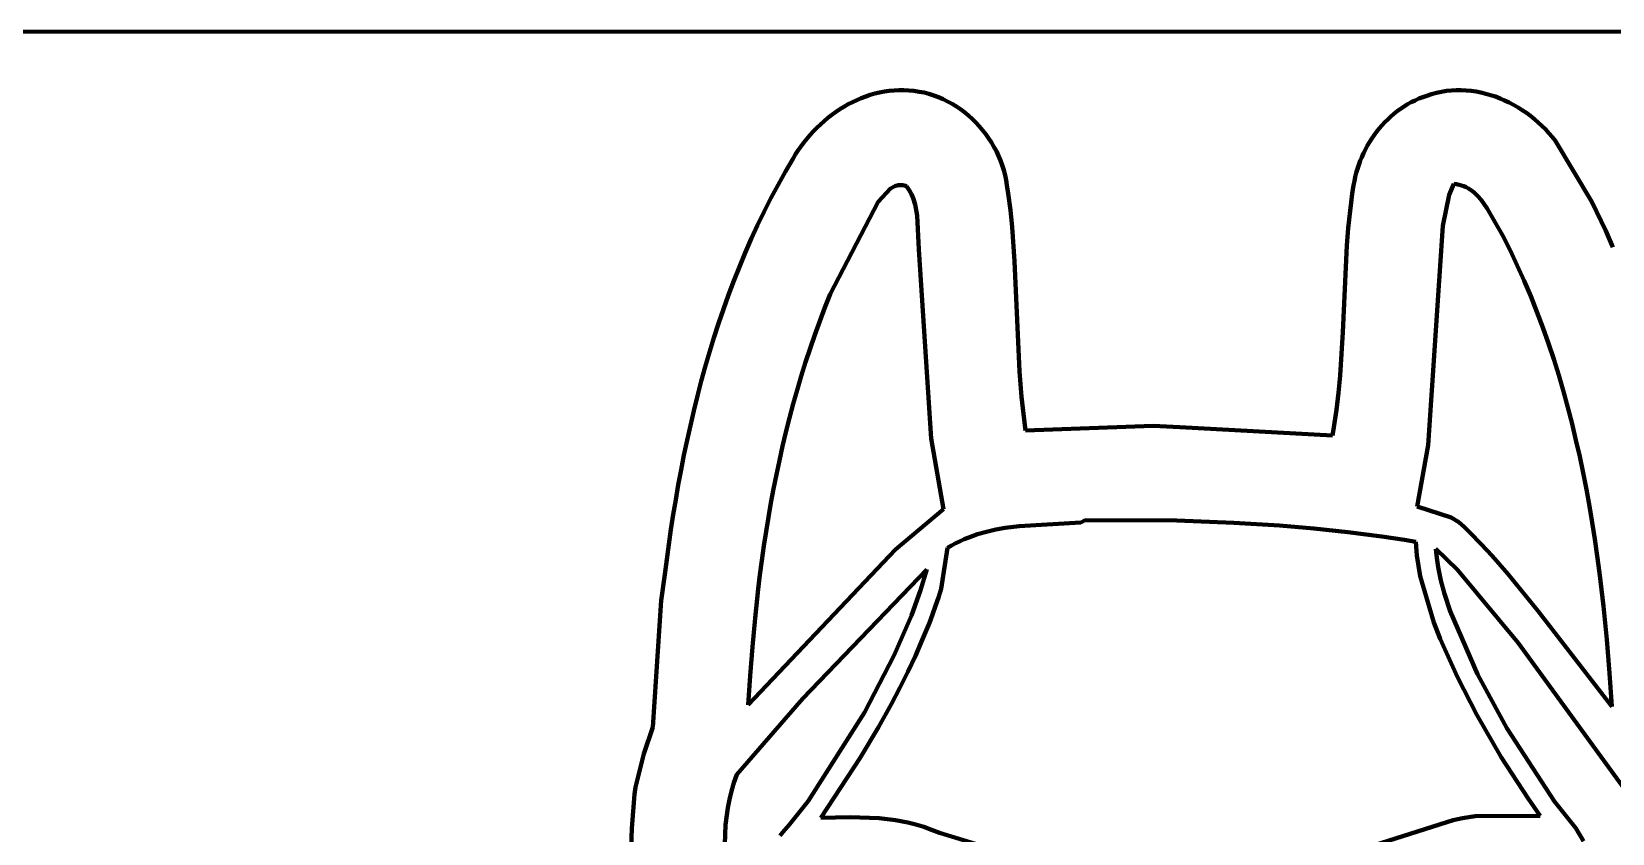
# Model space of a CAD drawing. Header units: millimetres. Extents: x 0 to 17.8, y 0 to 10.
# Drawn here: x 6.187 to 9.906, y 8.113 to 10 of the extents above; entities that cross this region are included whole.
import ezdxf

# ---------------------------------------------------------------- set-up
doc = ezdxf.new("R2010")
doc.units = ezdxf.units.MM
doc.layers.add('color#010101ff', color=7, linetype='CONTINUOUS', lineweight=100)
doc.layers.add('color#ffffffff', color=7, linetype='CONTINUOUS', lineweight=100)

msp = doc.modelspace()

# ---------------------------------------------------------------- linework, layer by layer
at = {"layer": 'color#010101ff'}
for p, q in [((8.1709, 9.8542), (8.182, 9.8568)), ((8.182, 9.8568), (8.1932, 9.8589)), ((8.1932, 9.8589), (8.2045, 9.8605)), ((8.2045, 9.8605), (8.2159, 9.8616)), ((8.2159, 9.8616), (8.2274, 9.8621)), ((8.2274, 9.8621), (8.239, 9.8621)), ((8.239, 9.8621), (8.2506, 9.8615)), ((8.2506, 9.8615), (8.2627, 9.8604)), ((8.2627, 9.8604), (8.2746, 9.8586)), ((8.2746, 9.8586), (8.2864, 9.8563)), ((8.2864, 9.8563), (8.2979, 9.8533)), ((9.4807, 9.853), (9.4922, 9.8561)), ((9.4922, 9.8561), (9.5038, 9.8586)), ((9.5038, 9.8586), (9.5154, 9.8604)), ((9.5154, 9.8604), (9.5271, 9.8616)), ((9.5271, 9.8616), (9.5387, 9.8622)), ((9.5387, 9.8622), (9.5504, 9.8622)), ((9.5504, 9.8622), (9.562, 9.8616)), ((9.562, 9.8616), (9.5737, 9.8605)), ((9.5737, 9.8605), (9.5852, 9.8588)), ((9.5852, 9.8588), (9.5967, 9.8565)), ((9.5967, 9.8565), (9.6081, 9.8538)), ((8.088, 9.8171), (8.0978, 9.8232)), ((8.0978, 9.8232), (8.1077, 9.8289)), ((8.1077, 9.8289), (8.1178, 9.8342)), ((8.1178, 9.8342), (8.1281, 9.839)), ((8.1281, 9.839), (8.1386, 9.8435)), ((8.1386, 9.8435), (8.1492, 9.8475)), ((8.1492, 9.8475), (8.16, 9.8511)), ((8.16, 9.8511), (8.1709, 9.8542)), ((8.2979, 9.8533), (8.3093, 9.8498)), ((8.3093, 9.8498), (8.3204, 9.8456)), ((8.3204, 9.8456), (8.3313, 9.841)), ((8.3313, 9.841), (8.342, 9.8358)), ((8.342, 9.8358), (8.3523, 9.83)), ((8.3523, 9.83), (8.3625, 9.8238)), ((8.3625, 9.8238), (8.3723, 9.8172)), ((9.4076, 9.8184), (9.4158, 9.8239)), ((9.4158, 9.8239), (9.4242, 9.829)), ((9.4242, 9.829), (9.4328, 9.8338)), ((9.4328, 9.8338), (9.4416, 9.8382)), ((9.4416, 9.8382), (9.4506, 9.8423)), ((9.4506, 9.8423), (9.4599, 9.846)), ((9.4599, 9.846), (9.4693, 9.8492)), ((9.4693, 9.8492), (9.4807, 9.853)), ((9.6081, 9.8538), (9.6194, 9.8506)), ((9.6194, 9.8506), (9.6306, 9.8469)), ((9.6306, 9.8469), (9.6416, 9.8427)), ((9.6416, 9.8427), (9.6524, 9.838)), ((9.6524, 9.838), (9.6631, 9.8329)), ((9.6631, 9.8329), (9.6736, 9.8274)), ((9.6736, 9.8274), (9.6839, 9.8215)), ((9.6839, 9.8215), (9.6939, 9.8152)), ((8.0345, 9.7738), (8.0428, 9.7817)), ((8.0428, 9.7817), (8.0514, 9.7894)), ((8.0514, 9.7894), (8.0602, 9.7968)), ((8.0602, 9.7968), (8.0692, 9.8039)), ((8.0692, 9.8039), (8.0785, 9.8107)), ((8.0785, 9.8107), (8.088, 9.8171)), ((8.3723, 9.8172), (8.3818, 9.81)), ((8.3818, 9.81), (8.391, 9.8025)), ((8.391, 9.8025), (8.3998, 9.7945)), ((8.3998, 9.7945), (8.4083, 9.7862)), ((8.4083, 9.7862), (8.4164, 9.7774)), ((9.3637, 9.7793), (9.3704, 9.7865)), ((9.3704, 9.7865), (9.3773, 9.7935)), ((9.3773, 9.7935), (9.3845, 9.8002)), ((9.3845, 9.8002), (9.392, 9.8066)), ((9.392, 9.8066), (9.3997, 9.8127)), ((9.3997, 9.8127), (9.4076, 9.8184)), ((9.6939, 9.8152), (9.7037, 9.8085)), ((9.7037, 9.8085), (9.7133, 9.8015)), ((9.7133, 9.8015), (9.7225, 9.7941)), ((9.7225, 9.7941), (9.7315, 9.7864)), ((9.7315, 9.7864), (9.7401, 9.7783)), ((8.004, 9.7393), (8.0112, 9.7483)), ((8.0112, 9.7483), (8.0187, 9.757)), ((8.0187, 9.757), (8.0264, 9.7655)), ((8.0264, 9.7655), (8.0345, 9.7738)), ((8.4164, 9.7774), (8.4242, 9.7683)), ((8.4242, 9.7683), (8.4315, 9.7589)), ((8.4315, 9.7589), (8.4384, 9.7492)), ((8.4384, 9.7492), (8.4449, 9.7391)), ((9.3344, 9.7398), (9.3397, 9.7481)), ((9.3397, 9.7481), (9.3453, 9.7562)), ((9.3453, 9.7562), (9.3511, 9.7641)), ((9.3511, 9.7641), (9.3573, 9.7718)), ((9.3573, 9.7718), (9.3637, 9.7793)), ((9.7401, 9.7783), (9.7484, 9.77)), ((9.7484, 9.77), (9.7564, 9.7613)), ((9.7564, 9.7613), (9.764, 9.7524)), ((9.764, 9.7524), (9.7712, 9.7433)), ((7.9784, 9.7016), (7.9843, 9.7113)), ((7.9843, 9.7113), (7.9906, 9.7208)), ((7.9906, 9.7208), (7.9971, 9.7301)), ((7.9971, 9.7301), (8.004, 9.7393)), ((8.4449, 9.7391), (8.451, 9.7288)), ((8.451, 9.7288), (8.4566, 9.7183)), ((8.4566, 9.7183), (8.4617, 9.7075)), ((8.4617, 9.7075), (8.4663, 9.6965)), ((9.3163, 9.7047), (9.3203, 9.7137)), ((9.3203, 9.7137), (9.3247, 9.7225)), ((9.3247, 9.7225), (9.3294, 9.7312)), ((9.3294, 9.7312), (9.3344, 9.7398)), ((9.7712, 9.7433), (9.8573, 9.5993)), ((7.943, 9.6396), (7.9604, 9.6708)), ((7.9604, 9.6708), (7.9784, 9.7016)), ((8.4663, 9.6965), (8.4704, 9.6853)), ((8.4704, 9.6853), (8.474, 9.6739)), ((8.474, 9.6739), (8.477, 9.6624)), ((9.3033, 9.6674), (9.306, 9.6769)), ((9.306, 9.6769), (9.3091, 9.6863)), ((9.3091, 9.6863), (9.3125, 9.6955)), ((9.3125, 9.6955), (9.3163, 9.7047)), ((7.9263, 9.6082), (7.943, 9.6396)), ((8.2177, 9.636), (8.2078, 9.6306)), ((8.2256, 9.6384), (8.2177, 9.636)), ((8.2311, 9.6389), (8.2256, 9.6384)), ((8.2367, 9.6385), (8.2311, 9.6389)), ((8.2425, 9.6372), (8.2367, 9.6385)), ((8.2454, 9.6361), (8.2425, 9.6372)), ((8.2516, 9.627), (8.2454, 9.6361)), ((8.477, 9.6624), (8.4795, 9.6507)), ((8.4795, 9.6507), (8.4815, 9.6389)), ((8.4815, 9.6389), (8.4845, 9.6191)), ((9.294, 9.6183), (9.2972, 9.6385)), ((9.2972, 9.6385), (9.2989, 9.6482)), ((9.2989, 9.6482), (9.3009, 9.6579)), ((9.3009, 9.6579), (9.3033, 9.6674)), ((9.5328, 9.6417), (9.5217, 9.6155)), ((9.5392, 9.6409), (9.5328, 9.6417)), ((9.5453, 9.6396), (9.5392, 9.6409)), ((9.5511, 9.6379), (9.5453, 9.6396)), ((9.5567, 9.6359), (9.5511, 9.6379)), ((9.5621, 9.6335), (9.5567, 9.6359)), ((9.5672, 9.6307), (9.5621, 9.6335)), ((7.9102, 9.5764), (7.9263, 9.6082)), ((8.1782, 9.599), (8.0657, 9.3824)), ((8.2078, 9.6306), (8.1782, 9.599)), ((8.2568, 9.6177), (8.2516, 9.627)), ((8.261, 9.608), (8.2568, 9.6177)), ((8.2657, 9.593), (8.261, 9.608)), ((8.4845, 9.6191), (8.4897, 9.5794)), ((9.2887, 9.5779), (9.2912, 9.5981)), ((9.2912, 9.5981), (9.294, 9.6183)), ((9.5217, 9.6155), (9.5069, 9.5428)), ((9.5721, 9.6276), (9.5672, 9.6307)), ((9.5768, 9.6243), (9.5721, 9.6276)), ((9.5813, 9.6206), (9.5768, 9.6243)), ((9.5897, 9.6126), (9.5813, 9.6206)), ((9.5975, 9.6037), (9.5897, 9.6126)), ((9.6116, 9.5839), (9.5975, 9.6037)), ((9.8573, 9.5993), (9.8902, 9.5313)), ((7.8947, 9.5444), (7.9102, 9.5764)), ((8.2702, 9.5669), (8.2657, 9.593)), ((8.2744, 9.4869), (8.2702, 9.5669)), ((8.4897, 9.5794), (8.4937, 9.5396)), ((9.2845, 9.5373), (9.2887, 9.5779)), ((9.6475, 9.521), (9.6116, 9.5839)), ((7.8799, 9.5121), (7.8947, 9.5444)), ((8.4937, 9.5396), (8.4994, 9.4599)), ((9.2813, 9.4966), (9.2845, 9.5373)), ((9.5069, 9.5428), (9.4729, 9.0267)), ((9.8902, 9.5313), (9.9071, 9.4923)), ((7.8657, 9.4795), (7.8799, 9.5121)), ((8.303, 9.0424), (8.2744, 9.4869)), ((9.2719, 9.2925), (9.2813, 9.4966)), ((9.6653, 9.4855), (9.6475, 9.521)), ((9.6823, 9.4496), (9.6653, 9.4855)), ((7.8389, 9.4137), (7.852, 9.4467)), ((7.852, 9.4467), (7.8657, 9.4795)), ((8.4994, 9.4599), (8.511, 9.2001)), ((9.6985, 9.4135), (9.6823, 9.4496)), ((7.8264, 9.3804), (7.8389, 9.4137)), ((9.7138, 9.3771), (9.6985, 9.4135)), ((7.8144, 9.347), (7.8264, 9.3804)), ((8.0657, 9.3824), (8.0531, 9.3506)), ((9.7284, 9.3404), (9.7138, 9.3771)), ((7.803, 9.3133), (7.8144, 9.347)), ((8.0531, 9.3506), (8.0409, 9.3186)), ((9.7423, 9.3034), (9.7284, 9.3404)), ((7.7921, 9.2794), (7.803, 9.3133)), ((8.0409, 9.3186), (8.0293, 9.2865)), ((9.7554, 9.2662), (9.7423, 9.3034)), ((7.7816, 9.2454), (7.7921, 9.2794)), ((8.0293, 9.2865), (8.0182, 9.2542)), ((9.2657, 9.1906), (9.2719, 9.2925)), ((9.7679, 9.2287), (9.7554, 9.2662)), ((7.7717, 9.2112), (7.7816, 9.2454)), ((8.0182, 9.2542), (8.0075, 9.2217)), ((9.7796, 9.191), (9.7679, 9.2287)), ((7.7622, 9.1769), (7.7717, 9.2112)), ((7.9974, 9.1891), (7.9878, 9.1564)), ((8.0075, 9.2217), (7.9974, 9.1891)), ((8.511, 9.2001), (8.5158, 9.1403)), ((9.2619, 9.15), (9.2657, 9.1906)), ((9.7907, 9.1532), (9.7796, 9.191)), ((7.7532, 9.1424), (7.7622, 9.1769)), ((7.9878, 9.1564), (7.9786, 9.1235)), ((9.257, 9.1095), (9.2619, 9.15)), ((9.8012, 9.1151), (9.7907, 9.1532)), ((7.7447, 9.1078), (7.7532, 9.1424)), ((7.9786, 9.1235), (7.9698, 9.0906)), ((8.5158, 9.1403), (8.5201, 9.1005)), ((9.8111, 9.0768), (9.8012, 9.1151)), ((7.7366, 9.0731), (7.7447, 9.1078)), ((7.9698, 9.0906), (7.9615, 9.0575)), ((8.5201, 9.1005), (8.5255, 9.0609)), ((9.2509, 9.0691), (9.2541, 9.0893)), ((9.2541, 9.0893), (9.257, 9.1095)), ((9.8203, 9.0384), (9.8111, 9.0768)), ((7.7216, 9.0034), (7.7289, 9.0383)), ((7.7289, 9.0383), (7.7366, 9.0731)), ((7.9615, 9.0575), (7.9537, 9.0243)), ((8.3325, 8.8757), (8.303, 9.0424)), ((8.5255, 9.0609), (8.8259, 9.0722)), ((8.8259, 9.0722), (8.8885, 9.069)), ((8.8885, 9.069), (9.2472, 9.049)), ((9.2472, 9.049), (9.2509, 9.0691)), ((9.829, 8.9998), (9.8203, 9.0384)), ((7.7147, 8.9684), (7.7216, 9.0034)), ((7.9537, 9.0243), (7.9462, 8.9909)), ((9.4729, 9.0267), (9.4463, 8.8819)), ((7.7082, 8.9334), (7.7147, 8.9684)), ((7.9462, 8.9909), (7.9392, 8.9575)), ((9.8371, 8.9611), (9.829, 8.9998)), ((7.7021, 8.8983), (7.7082, 8.9334)), ((7.9392, 8.9575), (7.9326, 8.924)), ((9.8447, 8.9222), (9.8371, 8.9611)), ((7.6963, 8.8631), (7.7021, 8.8983)), ((7.9263, 8.8905), (7.9204, 8.8568)), ((7.9326, 8.924), (7.9263, 8.8905)), ((9.8518, 8.8833), (9.8447, 8.9222)), ((7.6909, 8.828), (7.6963, 8.8631)), ((7.9204, 8.8568), (7.9149, 8.8231)), ((8.2195, 8.7813), (8.3325, 8.8757)), ((9.4463, 8.8819), (9.5266, 8.8567)), ((9.5266, 8.8567), (9.5443, 8.8455)), ((9.8584, 8.8442), (9.8518, 8.8833)), ((7.6858, 8.7928), (7.6909, 8.828)), ((7.9149, 8.8231), (7.9098, 8.7893)), ((8.4124, 8.8168), (8.4019, 8.8134)), ((8.4337, 8.8229), (8.4124, 8.8168)), ((8.4554, 8.8278), (8.4337, 8.8229)), ((8.4773, 8.8318), (8.4554, 8.8278)), ((8.5106, 8.8362), (8.4773, 8.8318)), ((8.6556, 8.8449), (8.5106, 8.8362)), ((8.6657, 8.8499), (8.6556, 8.8449)), ((8.881, 8.8489), (8.6657, 8.8499)), ((9.0155, 8.844), (8.881, 8.8489)), ((9.123, 8.8373), (9.0155, 8.844)), ((9.2035, 8.8304), (9.123, 8.8373)), ((9.2838, 8.8219), (9.2035, 8.8304)), ((9.3638, 8.8115), (9.2838, 8.8219)), ((9.5443, 8.8455), (9.557, 8.834)), ((9.557, 8.834), (9.5706, 8.8208)), ((9.5706, 8.8208), (9.5972, 8.7939)), ((9.8645, 8.805), (9.8584, 8.8442)), ((7.6765, 8.7225), (7.6858, 8.7928)), ((7.8729, 8.4155), (8.2195, 8.7813)), ((7.9098, 8.7893), (7.9049, 8.7554)), ((8.3414, 8.785), (8.327, 8.6881)), ((8.3511, 8.7907), (8.3414, 8.785)), ((8.361, 8.796), (8.3511, 8.7907)), ((8.3711, 8.8009), (8.361, 8.796)), ((8.3812, 8.8054), (8.3711, 8.8009)), ((8.3915, 8.8096), (8.3812, 8.8054)), ((8.4019, 8.8134), (8.3915, 8.8096)), ((9.4171, 8.8035), (9.3638, 8.8115)), ((9.4436, 8.7992), (9.4171, 8.8035)), ((9.4458, 8.7666), (9.4436, 8.7992)), ((9.4904, 8.7826), (9.4928, 8.7611)), ((9.5412, 8.7329), (9.4904, 8.7826)), ((9.5972, 8.7939), (9.6229, 8.7663)), ((9.8702, 8.7658), (9.8645, 8.805)), ((7.9049, 8.7554), (7.9004, 8.7216)), ((9.4535, 8.7184), (9.4458, 8.7666)), ((9.4928, 8.7611), (9.4961, 8.7398)), ((9.6229, 8.7663), (9.6602, 8.7237)), ((9.8755, 8.7265), (9.8702, 8.7658)), ((7.6681, 8.6607), (7.6765, 8.7225)), ((7.9004, 8.7216), (7.8963, 8.6876)), ((8.293, 8.7341), (8.0012, 8.4307)), ((8.2784, 8.6853), (8.293, 8.7341)), ((9.4859, 8.6089), (9.4535, 8.7184)), ((9.4961, 8.7398), (9.5027, 8.7082)), ((9.5027, 8.7082), (9.511, 8.677)), ((9.6841, 8.561), (9.5412, 8.7329)), ((9.6602, 8.7237), (9.7313, 8.6356)), ((9.8803, 8.6872), (9.8755, 8.7265)), ((7.8963, 8.6876), (7.8888, 8.6197)), ((8.257, 8.6255), (8.2784, 8.6853)), ((8.3205, 8.6681), (8.3136, 8.6481)), ((8.327, 8.6881), (8.3205, 8.6681)), ((9.511, 8.677), (9.5243, 8.6361)), ((9.8848, 8.6478), (9.8803, 8.6872)), ((7.6484, 8.3626), (7.6681, 8.6607)), ((8.3136, 8.6481), (8.3064, 8.6283)), ((9.5243, 8.6361), (9.5884, 8.4878)), ((9.7313, 8.6356), (9.9048, 8.4117)), ((9.8889, 8.6084), (9.8848, 8.6478)), ((7.8888, 8.6197), (7.8825, 8.5516)), ((8.2165, 8.5323), (8.257, 8.6255)), ((8.2989, 8.6087), (8.2831, 8.5696)), ((8.3064, 8.6283), (8.2989, 8.6087)), ((9.5004, 8.5708), (9.4859, 8.6089)), ((9.8927, 8.569), (9.8889, 8.6084)), ((8.2831, 8.5696), (8.2663, 8.5311)), ((9.5414, 8.4805), (9.5004, 8.5708)), ((9.948, 8.1988), (9.6841, 8.561)), ((9.8993, 8.4903), (9.8927, 8.569)), ((7.8825, 8.5516), (7.8772, 8.4835)), ((8.1461, 8.397), (8.2165, 8.5323)), ((8.2663, 8.5311), (8.2484, 8.493)), ((7.8772, 8.4835), (7.8729, 8.4155)), ((8.2484, 8.493), (8.2297, 8.4553)), ((9.5867, 8.3922), (9.5414, 8.4805)), ((9.5884, 8.4878), (9.6575, 8.3602)), ((9.9048, 8.4117), (9.8993, 8.4903)), ((8.2297, 8.4553), (8.2101, 8.418)), ((7.9852, 8.4121), (7.8457, 8.2515)), ((8.0012, 8.4307), (7.9852, 8.4121)), ((8.2101, 8.418), (8.1793, 8.3627)), ((8.0135, 8.1889), (8.1461, 8.397)), ((9.6446, 8.292), (9.5867, 8.3922)), ((7.6275, 8.3), (7.6484, 8.3626)), ((8.1793, 8.3627), (8.136, 8.2903)), ((9.6575, 8.3602), (9.7694, 8.188)), ((7.6074, 8.2215), (7.6275, 8.3)), ((8.136, 8.2903), (8.0439, 8.1492)), ((9.7076, 8.1949), (9.6446, 8.292)), ((7.6055, 8.2053), (7.6074, 8.2215)), ((7.8388, 8.2322), (7.8331, 8.2126)), ((7.8457, 8.2515), (7.8388, 8.2322)), ((7.5986, 8.1241), (7.6055, 8.2053)), ((7.8284, 8.1929), (7.8246, 8.173)), ((7.8331, 8.2126), (7.8284, 8.1929)), ((7.9698, 8.1336), (8.0135, 8.1889)), ((9.7361, 8.1542), (9.7076, 8.1949)), ((9.7694, 8.188), (9.82, 8.1255)), ((7.8246, 8.173), (7.8192, 8.1327)), ((8.0439, 8.1492), (8.1124, 8.1511)), ((8.1124, 8.1511), (8.1808, 8.1485)), ((8.1808, 8.1485), (8.2195, 8.1438)), ((9.531, 8.1437), (9.5533, 8.149)), ((9.5533, 8.149), (9.5834, 8.1535)), ((9.5834, 8.1535), (9.7361, 8.1542)), ((7.5853, 7.7495), (7.5986, 8.1241)), ((7.8192, 8.1327), (7.8128, 7.9595)), ((7.9482, 8.1081), (7.9543, 8.1158)), ((7.9543, 8.1158), (7.9698, 8.1336)), ((8.2195, 8.1438), (8.2482, 8.1384)), ((8.2482, 8.1384), (8.2671, 8.1338)), ((8.2671, 8.1338), (8.2858, 8.1282)), ((8.2858, 8.1282), (8.3043, 8.1216)), ((8.3043, 8.1216), (8.3225, 8.1139)), ((8.3225, 8.1139), (8.8334, 7.959)), ((8.955, 7.9611), (9.5162, 8.1392)), ((9.5162, 8.1392), (9.531, 8.1437)), ((9.82, 8.1255), (9.8378, 8.0942))]:
    msp.add_line(p, q, dxfattribs=at)
at = {"layer": 'color#ffffffff'}
for p, q in [((0, 10), (17.7778, 10)), ((8.182, 9.8568), (8.1709, 9.8542)), ((8.1932, 9.8589), (8.182, 9.8568)), ((8.2045, 9.8605), (8.1932, 9.8589)), ((8.2159, 9.8616), (8.2045, 9.8605)), ((8.2274, 9.8621), (8.2159, 9.8616)), ((8.239, 9.8621), (8.2274, 9.8621)), ((8.2506, 9.8615), (8.239, 9.8621)), ((8.2627, 9.8604), (8.2506, 9.8615)), ((8.2746, 9.8586), (8.2627, 9.8604)), ((8.2864, 9.8563), (8.2746, 9.8586)), ((8.2979, 9.8533), (8.2864, 9.8563)), ((9.4922, 9.8561), (9.4807, 9.853)), ((9.5038, 9.8586), (9.4922, 9.8561)), ((9.5154, 9.8604), (9.5038, 9.8586)), ((9.5271, 9.8616), (9.5154, 9.8604)), ((9.5387, 9.8622), (9.5271, 9.8616)), ((9.5504, 9.8622), (9.5387, 9.8622)), ((9.562, 9.8616), (9.5504, 9.8622)), ((9.5737, 9.8605), (9.562, 9.8616)), ((9.5852, 9.8588), (9.5737, 9.8605)), ((9.5967, 9.8565), (9.5852, 9.8588)), ((9.6081, 9.8538), (9.5967, 9.8565)), ((8.0978, 9.8232), (8.088, 9.8171)), ((8.1077, 9.8289), (8.0978, 9.8232)), ((8.1178, 9.8342), (8.1077, 9.8289)), ((8.1281, 9.839), (8.1178, 9.8342)), ((8.1386, 9.8435), (8.1281, 9.839)), ((8.1492, 9.8475), (8.1386, 9.8435)), ((8.16, 9.8511), (8.1492, 9.8475)), ((8.1709, 9.8542), (8.16, 9.8511)), ((8.3093, 9.8498), (8.2979, 9.8533)), ((8.3204, 9.8456), (8.3093, 9.8498)), ((8.3313, 9.841), (8.3204, 9.8456)), ((8.342, 9.8358), (8.3313, 9.841)), ((8.3523, 9.83), (8.342, 9.8358)), ((8.3625, 9.8238), (8.3523, 9.83)), ((8.3723, 9.8172), (8.3625, 9.8238)), ((9.4158, 9.8239), (9.4076, 9.8184)), ((9.4242, 9.829), (9.4158, 9.8239)), ((9.4328, 9.8338), (9.4242, 9.829)), ((9.4416, 9.8382), (9.4328, 9.8338)), ((9.4506, 9.8423), (9.4416, 9.8382)), ((9.4599, 9.846), (9.4506, 9.8423)), ((9.4693, 9.8492), (9.4599, 9.846)), ((9.4807, 9.853), (9.4693, 9.8492)), ((9.6194, 9.8506), (9.6081, 9.8538)), ((9.6306, 9.8469), (9.6194, 9.8506)), ((9.6416, 9.8427), (9.6306, 9.8469)), ((9.6524, 9.838), (9.6416, 9.8427)), ((9.6631, 9.8329), (9.6524, 9.838)), ((9.6736, 9.8274), (9.6631, 9.8329)), ((9.6839, 9.8215), (9.6736, 9.8274)), ((9.6939, 9.8152), (9.6839, 9.8215)), ((8.0428, 9.7817), (8.0345, 9.7738)), ((8.0514, 9.7894), (8.0428, 9.7817)), ((8.0602, 9.7968), (8.0514, 9.7894)), ((8.0692, 9.8039), (8.0602, 9.7968)), ((8.0785, 9.8107), (8.0692, 9.8039)), ((8.088, 9.8171), (8.0785, 9.8107)), ((8.3818, 9.81), (8.3723, 9.8172)), ((8.391, 9.8025), (8.3818, 9.81)), ((8.3998, 9.7945), (8.391, 9.8025)), ((8.4083, 9.7862), (8.3998, 9.7945)), ((8.4164, 9.7774), (8.4083, 9.7862)), ((9.3704, 9.7865), (9.3637, 9.7793)), ((9.3773, 9.7935), (9.3704, 9.7865)), ((9.3845, 9.8002), (9.3773, 9.7935)), ((9.392, 9.8066), (9.3845, 9.8002)), ((9.3997, 9.8127), (9.392, 9.8066)), ((9.4076, 9.8184), (9.3997, 9.8127)), ((9.7037, 9.8085), (9.6939, 9.8152)), ((9.7133, 9.8015), (9.7037, 9.8085)), ((9.7225, 9.7941), (9.7133, 9.8015)), ((9.7315, 9.7864), (9.7225, 9.7941)), ((9.7401, 9.7783), (9.7315, 9.7864)), ((8.0112, 9.7483), (8.004, 9.7393)), ((8.0187, 9.757), (8.0112, 9.7483)), ((8.0264, 9.7655), (8.0187, 9.757)), ((8.0345, 9.7738), (8.0264, 9.7655)), ((8.4242, 9.7683), (8.4164, 9.7774)), ((8.4315, 9.7589), (8.4242, 9.7683)), ((8.4384, 9.7492), (8.4315, 9.7589)), ((8.4449, 9.7391), (8.4384, 9.7492)), ((9.3397, 9.7481), (9.3344, 9.7398)), ((9.3453, 9.7562), (9.3397, 9.7481)), ((9.3511, 9.7641), (9.3453, 9.7562)), ((9.3573, 9.7718), (9.3511, 9.7641)), ((9.3637, 9.7793), (9.3573, 9.7718)), ((9.7484, 9.77), (9.7401, 9.7783)), ((9.7564, 9.7613), (9.7484, 9.77)), ((9.764, 9.7524), (9.7564, 9.7613)), ((9.7712, 9.7433), (9.764, 9.7524)), ((7.9843, 9.7113), (7.9784, 9.7016)), ((7.9906, 9.7208), (7.9843, 9.7113)), ((7.9971, 9.7301), (7.9906, 9.7208)), ((8.004, 9.7393), (7.9971, 9.7301)), ((8.451, 9.7288), (8.4449, 9.7391)), ((8.4566, 9.7183), (8.451, 9.7288)), ((8.4617, 9.7075), (8.4566, 9.7183)), ((8.4663, 9.6965), (8.4617, 9.7075)), ((9.3203, 9.7137), (9.3163, 9.7047)), ((9.3247, 9.7225), (9.3203, 9.7137)), ((9.3294, 9.7312), (9.3247, 9.7225)), ((9.3344, 9.7398), (9.3294, 9.7312)), ((9.8573, 9.5993), (9.7712, 9.7433)), ((7.9604, 9.6708), (7.943, 9.6396)), ((7.9784, 9.7016), (7.9604, 9.6708)), ((8.4704, 9.6853), (8.4663, 9.6965)), ((8.474, 9.6739), (8.4704, 9.6853)), ((8.477, 9.6624), (8.474, 9.6739)), ((9.306, 9.6769), (9.3033, 9.6674)), ((9.3091, 9.6863), (9.306, 9.6769)), ((9.3125, 9.6955), (9.3091, 9.6863)), ((9.3163, 9.7047), (9.3125, 9.6955)), ((7.943, 9.6396), (7.9263, 9.6082)), ((8.2078, 9.6306), (8.2177, 9.636)), ((8.2177, 9.636), (8.2256, 9.6384)), ((8.2256, 9.6384), (8.2311, 9.6389)), ((8.2311, 9.6389), (8.2367, 9.6385)), ((8.2367, 9.6385), (8.2425, 9.6372)), ((8.2425, 9.6372), (8.2454, 9.6361)), ((8.2454, 9.6361), (8.2516, 9.627)), ((8.4795, 9.6507), (8.477, 9.6624)), ((8.4815, 9.6389), (8.4795, 9.6507)), ((8.4845, 9.6191), (8.4815, 9.6389)), ((9.2972, 9.6385), (9.294, 9.6183)), ((9.2989, 9.6482), (9.2972, 9.6385)), ((9.3009, 9.6579), (9.2989, 9.6482)), ((9.3033, 9.6674), (9.3009, 9.6579)), ((9.5217, 9.6155), (9.5328, 9.6417)), ((9.5328, 9.6417), (9.5392, 9.6409)), ((9.5392, 9.6409), (9.5453, 9.6396)), ((9.5453, 9.6396), (9.5511, 9.6379)), ((9.5511, 9.6379), (9.5567, 9.6359)), ((9.5567, 9.6359), (9.5621, 9.6335)), ((9.5621, 9.6335), (9.5672, 9.6307)), ((7.9263, 9.6082), (7.9102, 9.5764)), ((8.0657, 9.3824), (8.1782, 9.599)), ((8.1782, 9.599), (8.2078, 9.6306)), ((8.2516, 9.627), (8.2568, 9.6177)), ((8.2568, 9.6177), (8.261, 9.608)), ((8.261, 9.608), (8.2657, 9.593)), ((8.4897, 9.5794), (8.4845, 9.6191)), ((9.2912, 9.5981), (9.2887, 9.5779)), ((9.294, 9.6183), (9.2912, 9.5981)), ((9.5069, 9.5428), (9.5217, 9.6155)), ((9.5672, 9.6307), (9.5721, 9.6276)), ((9.5721, 9.6276), (9.5768, 9.6243)), ((9.5768, 9.6243), (9.5813, 9.6206)), ((9.5813, 9.6206), (9.5897, 9.6126)), ((9.5897, 9.6126), (9.5975, 9.6037)), ((9.5975, 9.6037), (9.6116, 9.5839)), ((9.8902, 9.5313), (9.8573, 9.5993)), ((7.9102, 9.5764), (7.8947, 9.5444)), ((8.2657, 9.593), (8.2702, 9.5669)), ((8.2702, 9.5669), (8.2744, 9.4869)), ((8.4937, 9.5396), (8.4897, 9.5794)), ((9.2887, 9.5779), (9.2845, 9.5373)), ((9.6116, 9.5839), (9.6475, 9.521)), ((7.8947, 9.5444), (7.8799, 9.5121)), ((8.4994, 9.4599), (8.4937, 9.5396)), ((9.2845, 9.5373), (9.2813, 9.4966)), ((9.4729, 9.0267), (9.5069, 9.5428)), ((9.9071, 9.4923), (9.8902, 9.5313)), ((7.8799, 9.5121), (7.8657, 9.4795)), ((8.2744, 9.4869), (8.303, 9.0424)), ((9.2813, 9.4966), (9.2719, 9.2925)), ((9.6475, 9.521), (9.6653, 9.4855)), ((9.6653, 9.4855), (9.6823, 9.4496)), ((7.852, 9.4467), (7.8389, 9.4137)), ((7.8657, 9.4795), (7.852, 9.4467)), ((8.511, 9.2001), (8.4994, 9.4599)), ((9.6823, 9.4496), (9.6985, 9.4135)), ((7.8389, 9.4137), (7.8264, 9.3804)), ((9.6985, 9.4135), (9.7138, 9.3771)), ((7.8264, 9.3804), (7.8144, 9.347)), ((8.0531, 9.3506), (8.0657, 9.3824)), ((9.7138, 9.3771), (9.7284, 9.3404)), ((7.8144, 9.347), (7.803, 9.3133)), ((8.0409, 9.3186), (8.0531, 9.3506)), ((9.7284, 9.3404), (9.7423, 9.3034)), ((7.803, 9.3133), (7.7921, 9.2794)), ((8.0293, 9.2865), (8.0409, 9.3186)), ((9.7423, 9.3034), (9.7554, 9.2662)), ((7.7921, 9.2794), (7.7816, 9.2454)), ((8.0182, 9.2542), (8.0293, 9.2865)), ((9.2719, 9.2925), (9.2657, 9.1906)), ((9.7554, 9.2662), (9.7679, 9.2287)), ((7.7816, 9.2454), (7.7717, 9.2112)), ((8.0075, 9.2217), (8.0182, 9.2542)), ((9.7679, 9.2287), (9.7796, 9.191)), ((7.7717, 9.2112), (7.7622, 9.1769)), ((7.9878, 9.1564), (7.9974, 9.1891)), ((7.9974, 9.1891), (8.0075, 9.2217)), ((8.5158, 9.1403), (8.511, 9.2001)), ((9.2657, 9.1906), (9.2619, 9.15)), ((9.7796, 9.191), (9.7907, 9.1532)), ((7.7622, 9.1769), (7.7532, 9.1424)), ((7.9786, 9.1235), (7.9878, 9.1564)), ((9.2619, 9.15), (9.257, 9.1095)), ((9.7907, 9.1532), (9.8012, 9.1151)), ((7.7532, 9.1424), (7.7447, 9.1078)), ((7.9698, 9.0906), (7.9786, 9.1235)), ((8.5201, 9.1005), (8.5158, 9.1403)), ((9.8012, 9.1151), (9.8111, 9.0768)), ((7.7447, 9.1078), (7.7366, 9.0731)), ((7.9615, 9.0575), (7.9698, 9.0906)), ((8.5255, 9.0609), (8.5201, 9.1005)), ((9.2541, 9.0893), (9.2509, 9.0691)), ((9.257, 9.1095), (9.2541, 9.0893)), ((9.8111, 9.0768), (9.8203, 9.0384)), ((7.7289, 9.0383), (7.7216, 9.0034)), ((7.7366, 9.0731), (7.7289, 9.0383)), ((7.9537, 9.0243), (7.9615, 9.0575)), ((8.303, 9.0424), (8.3325, 8.8757)), ((8.8259, 9.0722), (8.5255, 9.0609)), ((8.8885, 9.069), (8.8259, 9.0722)), ((9.2472, 9.049), (8.8885, 9.069)), ((9.2509, 9.0691), (9.2472, 9.049)), ((9.8203, 9.0384), (9.829, 8.9998)), ((7.7216, 9.0034), (7.7147, 8.9684)), ((7.9462, 8.9909), (7.9537, 9.0243)), ((9.4463, 8.8819), (9.4729, 9.0267)), ((7.7147, 8.9684), (7.7082, 8.9334)), ((7.9392, 8.9575), (7.9462, 8.9909)), ((9.829, 8.9998), (9.8371, 8.9611)), ((7.7082, 8.9334), (7.7021, 8.8983)), ((7.9326, 8.924), (7.9392, 8.9575)), ((9.8371, 8.9611), (9.8447, 8.9222)), ((7.7021, 8.8983), (7.6963, 8.8631)), ((7.9204, 8.8568), (7.9263, 8.8905)), ((7.9263, 8.8905), (7.9326, 8.924)), ((9.8447, 8.9222), (9.8518, 8.8833)), ((7.6963, 8.8631), (7.6909, 8.828)), ((7.9149, 8.8231), (7.9204, 8.8568)), ((8.3325, 8.8757), (8.2195, 8.7813)), ((9.5266, 8.8567), (9.4463, 8.8819)), ((9.5443, 8.8455), (9.5266, 8.8567)), ((9.8518, 8.8833), (9.8584, 8.8442)), ((7.6909, 8.828), (7.6858, 8.7928)), ((7.9098, 8.7893), (7.9149, 8.8231)), ((8.4019, 8.8134), (8.4124, 8.8168)), ((8.4124, 8.8168), (8.4337, 8.8229)), ((8.4337, 8.8229), (8.4554, 8.8278)), ((8.4554, 8.8278), (8.4773, 8.8318)), ((8.4773, 8.8318), (8.5106, 8.8362)), ((8.5106, 8.8362), (8.6556, 8.8449)), ((8.6556, 8.8449), (8.6657, 8.8499)), ((8.6657, 8.8499), (8.881, 8.8489)), ((8.881, 8.8489), (9.0155, 8.844)), ((9.0155, 8.844), (9.123, 8.8373)), ((9.123, 8.8373), (9.2035, 8.8304)), ((9.2035, 8.8304), (9.2838, 8.8219)), ((9.2838, 8.8219), (9.3638, 8.8115)), ((9.557, 8.834), (9.5443, 8.8455)), ((9.5706, 8.8208), (9.557, 8.834)), ((9.5972, 8.7939), (9.5706, 8.8208)), ((9.8584, 8.8442), (9.8645, 8.805)), ((7.6858, 8.7928), (7.6765, 8.7225)), ((8.2195, 8.7813), (7.8729, 8.4155)), ((7.9049, 8.7554), (7.9098, 8.7893)), ((8.327, 8.6881), (8.3414, 8.785)), ((8.3414, 8.785), (8.3511, 8.7907)), ((8.3511, 8.7907), (8.361, 8.796)), ((8.361, 8.796), (8.3711, 8.8009)), ((8.3711, 8.8009), (8.3812, 8.8054)), ((8.3812, 8.8054), (8.3915, 8.8096)), ((8.3915, 8.8096), (8.4019, 8.8134)), ((9.3638, 8.8115), (9.4171, 8.8035)), ((9.4171, 8.8035), (9.4436, 8.7992)), ((9.4436, 8.7992), (9.4458, 8.7666)), ((9.4904, 8.7826), (9.5412, 8.7329)), ((9.4928, 8.7611), (9.4904, 8.7826)), ((9.6229, 8.7663), (9.5972, 8.7939)), ((9.8645, 8.805), (9.8702, 8.7658)), ((7.9004, 8.7216), (7.9049, 8.7554)), ((9.4458, 8.7666), (9.4535, 8.7184)), ((9.4961, 8.7398), (9.4928, 8.7611)), ((9.6602, 8.7237), (9.6229, 8.7663)), ((9.8702, 8.7658), (9.8755, 8.7265)), ((7.6765, 8.7225), (7.6681, 8.6607)), ((7.8963, 8.6876), (7.9004, 8.7216)), ((8.0012, 8.4307), (8.293, 8.7341)), ((8.293, 8.7341), (8.2784, 8.6853)), ((9.4535, 8.7184), (9.4859, 8.6089)), ((9.5027, 8.7082), (9.4961, 8.7398)), ((9.511, 8.677), (9.5027, 8.7082)), ((9.5412, 8.7329), (9.6841, 8.561)), ((9.7313, 8.6356), (9.6602, 8.7237)), ((9.8755, 8.7265), (9.8803, 8.6872)), ((7.8888, 8.6197), (7.8963, 8.6876)), ((8.2784, 8.6853), (8.257, 8.6255)), ((8.3136, 8.6481), (8.3205, 8.6681)), ((8.3205, 8.6681), (8.327, 8.6881)), ((9.5243, 8.6361), (9.511, 8.677)), ((9.8803, 8.6872), (9.8848, 8.6478)), ((7.6681, 8.6607), (7.6484, 8.3626)), ((8.3064, 8.6283), (8.3136, 8.6481)), ((9.5884, 8.4878), (9.5243, 8.6361)), ((9.9048, 8.4117), (9.7313, 8.6356)), ((9.8848, 8.6478), (9.8889, 8.6084)), ((7.8825, 8.5516), (7.8888, 8.6197)), ((8.257, 8.6255), (8.2165, 8.5323)), ((8.2831, 8.5696), (8.2989, 8.6087)), ((8.2989, 8.6087), (8.3064, 8.6283)), ((9.4859, 8.6089), (9.5004, 8.5708)), ((9.8889, 8.6084), (9.8927, 8.569)), ((8.2663, 8.5311), (8.2831, 8.5696)), ((9.5004, 8.5708), (9.5414, 8.4805)), ((9.6841, 8.561), (9.948, 8.1988)), ((9.8927, 8.569), (9.8993, 8.4903)), ((7.8772, 8.4835), (7.8825, 8.5516)), ((8.2165, 8.5323), (8.1461, 8.397)), ((8.2484, 8.493), (8.2663, 8.5311)), ((7.8729, 8.4155), (7.8772, 8.4835)), ((8.2297, 8.4553), (8.2484, 8.493)), ((9.5414, 8.4805), (9.5867, 8.3922)), ((9.6575, 8.3602), (9.5884, 8.4878)), ((9.8993, 8.4903), (9.9048, 8.4117)), ((8.2101, 8.418), (8.2297, 8.4553)), ((7.8457, 8.2515), (7.9852, 8.4121)), ((7.9852, 8.4121), (8.0012, 8.4307)), ((8.1793, 8.3627), (8.2101, 8.418)), ((8.1461, 8.397), (8.0135, 8.1889)), ((9.5867, 8.3922), (9.6446, 8.292)), ((7.6484, 8.3626), (7.6275, 8.3)), ((8.136, 8.2903), (8.1793, 8.3627)), ((9.7694, 8.188), (9.6575, 8.3602)), ((7.6275, 8.3), (7.6074, 8.2215)), ((8.0439, 8.1492), (8.136, 8.2903)), ((9.6446, 8.292), (9.7076, 8.1949)), ((7.6074, 8.2215), (7.6055, 8.2053)), ((7.8331, 8.2126), (7.8388, 8.2322)), ((7.8388, 8.2322), (7.8457, 8.2515)), ((7.6055, 8.2053), (7.5986, 8.1241)), ((7.8246, 8.173), (7.8284, 8.1929)), ((7.8284, 8.1929), (7.8331, 8.2126)), ((8.0135, 8.1889), (7.9698, 8.1336)), ((9.7076, 8.1949), (9.7361, 8.1542)), ((9.82, 8.1255), (9.7694, 8.188)), ((7.8192, 8.1327), (7.8246, 8.173)), ((8.1124, 8.1511), (8.0439, 8.1492)), ((8.1808, 8.1485), (8.1124, 8.1511)), ((8.2195, 8.1438), (8.1808, 8.1485)), ((9.5533, 8.149), (9.531, 8.1437)), ((9.5834, 8.1535), (9.5533, 8.149)), ((9.7361, 8.1542), (9.5834, 8.1535)), ((7.5986, 8.1241), (7.5853, 7.7495)), ((7.8128, 7.9595), (7.8192, 8.1327)), ((7.9543, 8.1158), (7.9482, 8.1081)), ((7.9698, 8.1336), (7.9543, 8.1158)), ((8.2482, 8.1384), (8.2195, 8.1438)), ((8.2671, 8.1338), (8.2482, 8.1384)), ((8.2858, 8.1282), (8.2671, 8.1338)), ((8.3043, 8.1216), (8.2858, 8.1282)), ((8.3225, 8.1139), (8.3043, 8.1216)), ((8.8334, 7.959), (8.3225, 8.1139)), ((9.5162, 8.1392), (8.955, 7.9611)), ((9.531, 8.1437), (9.5162, 8.1392)), ((9.8378, 8.0942), (9.82, 8.1255))]:
    msp.add_line(p, q, dxfattribs=at)

doc.saveas('drawing.dxf')
